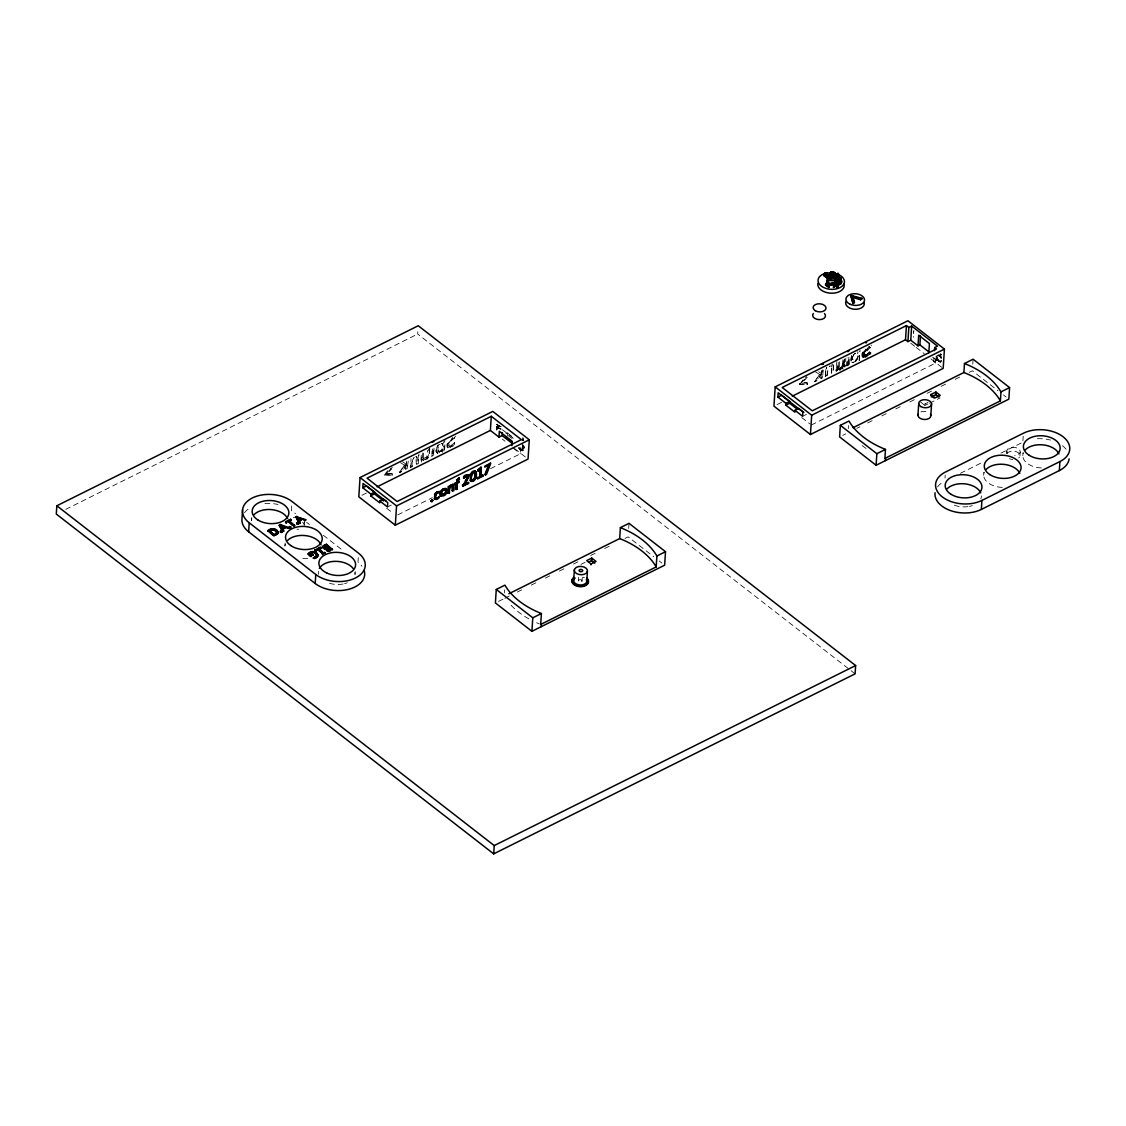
<?xml version="1.0" encoding="UTF-8"?>
<svg xmlns="http://www.w3.org/2000/svg" width="1126" height="1126" viewBox="0 0 1126 1126"><rect width="100%" height="100%" fill="white"/><g stroke="black" fill="none" stroke-linecap="round" stroke-linejoin="round"><path stroke-width="0.75" stroke-dasharray="5 3.75" d="M441.279 451.315L443.123 449.907L439.647 452.525L437.184 452.962L436.086 447.289L435.846 451.385L437.718 453.37L436.156 452.103M442.729 444.108C439.253 441.392 446.642 447.557 441.983 450.344C438 455.087 435.227 446.994 439.027 444.587L440.097 444.573M438.366 451.554L437.873 448.204L439.562 445.009M852.368 358.758C853.466 352.987 851.214 361.46 854.395 360.728C857.027 359.884 858.293 356.914 857.97 354.31C860.7 353.353 854.254 366.203 852.635 358.969M251.76 517.552L251.577 520.55A18.382 11.541 3.7 0 1 252.111 517.566M285.131 543.084L284.948 546.082A18.382 11.541 3.7 0 1 285.652 543.126M291.69 505.982L291.409 510.486L295.561 513.709M304.189 525.589L304.442 521.732A6.728 4.223 3.7 0 1 302.106 524.519M355.169 571.544L354.971 574.541A18.382 11.541 3.7 0 0 354.718 571.515M358.265 557.694L357.969 562.198A28.15 17.678 3.7 0 1 361.967 566.223M392.355 467.248L386.246 473.582L391.947 473.567L392.397 475.369L384.248 474.834L387.78 470.668M384.782 475.256L390.652 468.669M392.481 473.976L386.781 473.99L391.679 468.923M392.397 475.369L391.947 473.567M405.712 469.204L406.007 464.602L405.712 469.204L407.218 468.458L407.626 462.153M406.247 461.013L406.585 464.433L406.782 461.435M408.259 460.998L407.218 468.458M855.098 673.841L417.704 334.042L418.027 329.074M414.298 457.423L412.651 459.844L412.074 466.713L410.582 467.473L411.032 458.592M410.582 467.473L411.567 459.014M412.074 466.713L412.116 459.436L413.847 457.775M416.859 464.334L416.324 463.926C415.072 449.668 417.943 458.437 416.859 464.334L418.365 463.588L418.985 454.003M418.337 455.185L417.83 463.166L416.324 463.926M421.265 455.27L420.857 461.66L422.363 460.914L422.461 459.394L423.517 460.295L422.461 459.394M421.391 462.082L421.912 454.088M422.869 452.905C419.998 465.01 432.145 456.649 428.302 449.358M423.418 453.328L423.728 459.084M423.193 458.662L426.698 456.987L427.683 450.316M429.259 448.204C429.682 452.244 428.865 460.633 422.968 459.872L422.363 460.914M429.794 448.612L429.105 456.241L427.289 459.112M432.525 448.908L432.018 456.79L431.99 448.486M434.031 448.162L433.51 456.044L433.383 449.316M442.405 452.399L442.588 449.499M438.225 451.399C441.8 451.667 444.123 446.417 442.194 443.686M443.545 443.391L443.658 441.716M443.94 451.047L444.629 440.548M444.601 449.71L445.164 440.97M452.793 445.783L454.411 444.418L454.538 442.574L454.946 444.84L453.328 446.192L447.318 447.43L449.077 448.078L451.076 446.825M496.805 430.231C495.004 428.133 499.367 427.401 496.65 427.176L497.34 426.092L501.337 429.203M497.34 426.092L496.65 427.176M507.249 436.17L507.46 432.961L505.884 433.749M504.392 592.966L504.589 589.841M490.556 468.669L520.437 453.778L520.944 445.924M522.52 440.35L522.703 437.648M523.126 439.956L523.069 440.787L522.492 440.28M521.901 440.674L523.787 439.675L523.252 438.07M578.412 580.692L578.637 577.272M582.043 581.016A1.816 1.14 3.7 0 0 579.44 579.791A1.816 1.14 3.7 0 0 579.2 581.762A1.816 1.14 3.7 0 0 582.043 581.016L582.269 577.596M628.688 528.404L629.012 523.337M805.048 379.082C794.379 387.33 808.806 379.04 807.258 384.487L799.39 384.149L802.922 379.983M799.657 384.36L806.68 376.577M807.356 383.093L801.642 383.107L807.764 376.788M807.258 384.487L807.089 382.882M823.12 370.102L822.613 377.984L821.121 378.73L821.107 373.945L820.84 378.533L822.346 377.787L822.853 369.891M821.375 370.341L821.445 373.536L821.642 370.538M825.442 376.577L825.865 368.723L825.442 376.577L826.948 375.831L828.328 367.315M826.948 375.831L827.99 367.808M831.452 373.241L831.509 366.26L831.734 373.452L832.958 372.495L833.479 364.5M831.664 364.979L832.213 365.471L832.353 363.867M833.747 364.711L832.958 372.495M837.899 368.906L837.758 370.44L835.999 370.989L836.505 362.994M836.266 371.2L836.885 361.615M837.561 370.524L838.082 362.544M838.279 362.459L838.124 367.512M839.588 361.798C838.715 365.64 840.812 373.03 837.758 366.175M842.797 359.926C845.964 364.303 837.899 367.892 840.559 369.356L837.631 368.709L839.095 369.849M844.289 359.194L843.304 367.456L841.84 366.302M844.556 359.405L843.965 365.345L841.474 368.751L844.021 363.248M848.891 357.266L848.385 365.148L846.879 365.908L847.118 357.815M846.879 365.908L847.385 358.026M848.075 365.176L848.582 357.28M848.385 365.148L848.624 357.069M849.567 364.416L849.975 358.11M848.483 428.542L848.68 425.544M859.082 360.362L859.645 351.622M859.349 360.573L860.025 350.073M869.553 353.747L869.666 351.889L870.834 352.79L870.708 354.648L869.553 353.747L862.995 356.956M913.622 337.124L913.355 336.505M927.979 403.967L924.953 405.473L925.065 403.854L922.912 402.193M811.325 424.995L935.579 363.107L933.764 361.699L934.073 356.984M935.579 363.107L935.973 356.815M933.764 361.699L936.593 360.292L936.902 355.577M940.238 354.831L940.294 354.014M940.477 355.422C940.168 353.282 942.434 355.985 940.534 354.606M940.787 355.267L940.843 354.437M945.024 478.071L945.221 475.059M972.765 364.177L973.089 359.222M983.688 475.214L983.885 472.216M1006.644 453.44L1006.813 450.879M1019.959 455.917L1020.212 452.061M1022.929 440.716L1023.224 436.212M1022.802 455.734L1022.985 452.736M842.318 365.148L844.866 367.118L845.865 358.659L844.373 359.405L843.177 358.476L842.107 366.513L839.827 368.329L838.321 367.991L839.799 369.131M851.594 355.647L850.848 358.673L851.552 361.629M851.861 355.844L850.989 360.7M518.537 447.698C520.972 454.242 526.672 448.584 522.084 444.798M519.016 447.43C521.549 453.454 527.137 448.993 522.83 444.686L522.211 445.009C527.081 448.401 518.79 451.076 523.28 449.555M913.932 330.565L913.453 333.324L913.622 330.72M937.113 355.929C936.255 358.265 940.323 363.205 941.646 359.954C940.365 363.585 935.833 358.561 936.79 356.097M871.2 345.865L871.313 345.133M522.351 450.006L522.914 445.769M447.852 447.852L446.755 444.798L448.993 441.209M446.909 447.036L448.373 443.053L453.102 437.93M862.727 356.956L862.136 353.395L865.514 349.116M868.132 355.225C860.334 358.814 868.428 348.863 870.637 347.244L869.483 346.344C867.217 348.061 859.208 357.801 866.964 354.324L868.202 355.309L864.712 357.055L862.46 356.759L863.614 357.66L863.67 353.578L869.624 346.301M498.734 428.021C494.68 430.245 499.423 425.853 501.281 429.977M454.538 442.574C446.318 450.977 446.952 441.8 453.919 437.69L454.454 438.098C447.486 442.222 446.853 451.385 455.073 442.982M496.707 427.936L497.143 429.161M454.454 438.098L455.439 436.058M826.132 368.92L826.836 367.386M852.931 356.576L853.958 354.634M436.621 447.698L438.07 444.981M826.568 367.175L826.442 368.118M853.691 354.423L853.184 355.872M853.846 362.22C850.229 363.121 857.435 361.587 857.731 358.814M855.647 361.319L857.688 358.842M869.751 346.555L864.641 352.255L863.769 355.183M821.417 374.128L816.941 380.813L814.562 381.658L816.674 380.602L821.107 373.945M406.542 465.024L402.066 471.71L399.434 472.329L401.532 471.287L406.007 464.602M399.434 472.329L404.431 465.038L399.969 472.751M814.562 381.658L819.573 374.367L814.83 381.869M941.646 361.699C938.831 363.487 935.903 358.786 936.128 356.126M500.803 426.332L498.565 426.515L495.919 423.629M866.964 354.324L869.666 351.889M869.117 354.507L870.834 352.79M451.639 438.563L452.568 437.521M865.781 349.327L862.403 353.606L862.319 356.562M854.17 353.916L855.281 353.128M854.437 354.113L855.549 353.339M829.679 366.231C827.849 366.668 832.367 365.007 831.973 366.865M937.465 355.295L940.449 356.745L941.336 360.109M65.73 509.36L417.704 334.042M410.047 467.051L411.539 466.305M431.483 456.368L432.975 455.622M496.327 424.333L500.76 426.571M497.087 424.403L497.706 424.08M497.312 425.544L499.662 425.586L497.537 424.868M497.917 426.064L499.198 425.361M361.953 495.271L366.682 492.921M496.453 428.696L498.269 427.852M499.677 426.923L501.14 426.374M497.059 428.598L498.494 427.908M496.467 429.09L497.65 428.542M496.524 429.47L497.65 428.823M521.943 439.858L523.182 439.196M387.471 506.939L391.243 505.067M519.339 447.979L521.76 449.401M518.945 448.401L520.536 450.147M522.605 446.614L523.689 446.037M522.858 447.149L524.012 446.755M519.93 449.626L521.268 449.049M523.097 448.247L524.209 447.472M523.097 448.781L524.322 448.176M522.745 450.949L523.759 450.428M397.774 514.878L432.37 497.65M858.153 352.297L857.111 351.776M825.175 376.365L826.681 375.62M835.999 370.989L837.491 370.243M846.611 365.697L848.117 364.951M777.095 404.586L781.81 402.235M802.599 416.268L806.385 414.382M938.099 355.126L938.507 355.239M936.142 356.843L936.452 355.971M938.183 355.394L938.957 355.464M939.619 355.07L938.648 354.774L941.603 357.505L940.829 357.927L941.322 359.56M941.195 354.31L940.576 353.831L941.575 354.549M938.648 355.619L939.478 355.83M936.241 357.561L936.452 356.689M939.309 355.225L940.21 355.591M939.154 355.985L939.999 356.266M936.452 358.293L937.311 358.04M939.9 355.746L940.745 356.168M939.675 356.421L940.449 356.745M936.776 359.025L937.564 358.603M940.435 356.323L941.209 356.815M937.17 359.729L940.506 362.319M940.224 361.347L941.42 360.784M498.522 601.397L503.209 599.06M504.772 598.286L509.459 595.95M517.27 592.065L525.068 588.18M531.317 585.07L539.129 581.171M545.378 578.06L553.176 574.176M559.425 571.065L567.237 567.18M573.486 564.056L581.283 560.171M590.657 555.512L595.344 553.176M604.718 548.503L609.391 546.166M625.014 538.397L628.139 536.835L653.826 556.793M580.875 564.422L585.182 562.268M842.727 435.354L845.851 433.791M856.787 428.359L859.912 426.796M867.71 422.912L873.959 419.801M881.771 415.902L889.582 412.017M895.817 408.907L903.629 405.022M909.878 401.912L917.69 398.013M927.05 393.354L933.299 390.243M941.111 386.345L945.798 384.022M955.158 379.349L959.845 377.013M969.219 372.354L972.343 370.792L998.03 390.75M925.065 403.854L927.937 402.432M929.485 403.207L940.055 397.942M960.436 473.3L982.28 462.42M1001 453.088L1022.844 442.208M838.11 369.201L840.404 369.004M499.775 425.994L499.029 425.91M799.39 384.149L806.99 384.276M384.248 474.834L391.862 474.961M857.196 353.029L857.913 353.536M838.954 368.371L838.04 367.695M863.698 355.225L866.33 355.056L869.934 352.1L869.117 354.62L867.949 353.606M851.735 361.953L852.593 362.488M815.52 371.904L819.841 374.564M400.392 462.575L404.98 465.46M818.729 371.721L821.445 373.536M402.362 461.604L406.585 464.433M1003.435 394.945L1006.137 397.056M932.666 357.238L936.593 360.292M910.737 343.191L914.791 346.344M916.142 347.399L924.249 353.691M931.005 358.955L941.829 367.343M868.568 346.09L869.469 346.78M869.061 347.005L870.215 347.906M868.892 352.762L870.06 353.677M862.966 351.959L864.135 352.86M863.67 353.114L864.838 354.014M862.502 352.677L863.67 353.578M863.473 353.634L864.641 354.535M866.218 356.154L867.372 357.055L865.303 356.548M862.136 353.395L864.543 355.07M864.838 355.337L865.993 356.238M863.389 354.62L865.528 356.309M863.501 354.971L865.148 356.28M861.897 354.127L863.051 355.028M861.77 354.859L862.938 355.76M864.444 356.843L865.612 357.744M861.812 355.732L862.98 356.632M862.052 356.351L863.206 357.252M920.66 402.137L924.953 405.473M843.909 364.233L845.387 365.373M843.698 365.148L845.176 366.288M842.107 365.753L843.585 366.907M841.488 366.795L842.558 368.371L840.615 367.597M841.08 367.231L843.36 369.159M840.08 367.92L841.544 369.061M837.758 366.795L839.236 367.935M838.729 369.412L840.207 370.553M801.768 417.563L809.96 423.925M522.548 439.52L523.773 440.463M507.46 432.961L513.372 437.55L511.795 438.338L508.248 435.579M502.477 429.752L515.37 439.759M496.707 426.416L500.704 429.513M502.351 439.126L505.053 441.223M514.526 448.57L525.335 456.973M659.231 561.001L661.933 563.099M513.076 448.064L520.437 453.778M448.359 445.657L449.387 446.473M441.786 443.503L443.053 444.432M437.831 451.146L438.76 451.822M439.647 452.525L438.704 452.905M426.064 459.225L425.276 459.675M422.912 458.381L424.08 459.253M415.719 456.452L417.113 457.761M386.626 508.234L393.467 513.54M306.666 522.337L309.439 524.491M323.303 535.258L342.712 550.347M940.9 356.97L941.603 358.392M937.479 359.574L936.565 357.406M347.329 582.747A18.382 11.541 3.7 0 1 344.57 583.662M343.092 584A18.382 11.541 3.7 0 1 327.624 582.621M318.616 574.316A18.382 11.541 3.7 0 1 318.362 571.29M293.379 517.749A6.728 4.223 3.7 0 1 294.857 517.2M298.714 529.192A6.728 4.223 3.7 0 1 296.968 529.192M302.613 522.45A6.728 4.223 3.7 0 1 304.104 524.477M307.75 558.383A18.382 11.541 3.7 0 1 299.812 558.2M244.441 512.794A28.15 17.678 3.7 0 1 250.408 507.685M264.906 503.533A28.15 17.678 3.7 0 1 278.023 504.476M539.312 623.888A82.254 51.655 3.7 0 1 536.595 622.734M528.882 618.878A82.254 51.655 3.7 0 1 508.783 602.663M582.93 577.159A6.629 4.166 3.7 0 1 584.394 577.793M866.077 448.458A82.254 51.655 3.7 0 1 860.841 444.474M920.871 411.919A6.46 4.054 3.7 0 1 928.711 412.609M937.508 486.896A28.15 17.678 3.7 0 1 943.475 481.787M1037.426 438.704A28.15 17.678 3.7 0 1 1050.488 440.069M1062.48 445.741A28.15 17.678 3.7 0 1 1066.477 449.767M1041.381 467.923A18.424 11.57 3.7 0 1 1023.379 452.751M1002.267 487.403A18.424 11.57 3.7 0 1 984.265 472.23M972.343 505.63A18.424 11.57 3.7 0 1 969.444 506.39M967.924 506.644A18.424 11.57 3.7 0 1 951.287 503.786M981.379 495.904A18.424 11.57 3.7 0 1 980.802 498.874M1006.925 453.665A6.728 4.223 3.7 0 1 1016.314 451.681A6.728 4.223 3.7 0 1 1018.791 457.944M1012.724 459.521A6.728 4.223 3.7 0 1 1009.445 458.662M1007.446 453.046A6.728 4.223 3.7 0 1 1011.162 447.416A6.728 4.223 3.7 0 1 1019.987 450.597A6.728 4.223 3.7 0 1 1014.723 455.678"/><path stroke-width="1.5" d="M440.604 495.806C455.988 490.584 434.819 485.095 443.067 495.257C448.148 494.652 444.742 483.814 446.909 490.837C447.571 496.721 437.043 498.382 440.548 491.372L440.801 495.904M453.82 490.669C454.918 484.968 451.723 479.592 453.271 490.246L452.23 490.781C451.442 483.364 453.694 485.362 452.765 491.189M474.609 478.649C477.494 460.252 465.46 486.404 474.609 478.649L474.074 478.24C469.711 484.743 469.795 469.992 474.468 472.315M834.253 275.265L833.099 273.871L831.34 274.66M475.186 476.425L475.172 473.187M56.835 505.771L56.3 514.061L493.695 853.86L855.098 673.841L855.633 665.55L418.239 325.752L56.835 505.771L494.23 845.57L493.695 853.86M242.569 509.642L241.991 518.65A28.15 17.678 3.7 0 0 248.635 531.796L315.196 583.493A28.15 17.678 3.7 0 0 348.666 589.306A28.15 17.678 3.7 0 0 364.233 570.713M248.635 531.796L249.212 522.788A28.15 17.678 3.7 0 1 252.351 497.959A28.15 17.678 3.7 0 1 291.986 501.478L358.547 553.19A28.15 17.678 3.7 0 1 355.408 578.018A28.15 17.678 3.7 0 1 315.773 574.499L249.212 522.788M272.844 535.075L267.96 530.599C270.873 527.278 280.107 528.727 277.376 534.118L277.756 531.81L274.406 528.882M276.757 533.4C277.855 529.431 271.774 528.474 269.452 530.684L274.28 535.103L276.489 533.175M270.592 530.121L272.028 529.6M267.918 531.247L270.902 529.192M271.816 528.924L270.859 529.839M272.675 530.135L272.703 528.784M273.351 530.121L273.562 528.77M274.054 529.586L276.912 532.964L276.94 531.866M274.082 536.032L267.96 530.599M274.28 535.103L269.452 530.684M275.349 534.568L276.025 533.555M277.418 533.471L275.997 535.075M277.77 533.569L278.009 531.754M282.035 530.501L279.318 525.56L280.233 524.491L289.185 527.883L285.751 527.39L282.274 528.924L280.543 525.293L284.822 527.024L280.501 525.926M279.318 525.56L280.233 524.491M280.402 532.162L280.909 530.937L281.838 532.105M280.543 532.317L280.656 531.022M280.768 532.443L280.402 531.331M281.331 532.499L281.88 531.458M281.584 532.415L281.711 531.12M282.274 528.924L280.543 525.293M282.64 529.558L283.653 531.261L282.64 529.558L285.751 527.39M282.71 531.725L279.361 524.927M285.582 521.831L286.187 522.971L285.582 521.831L290.592 519.325L291.198 520.479M286.229 522.337L288.312 521.296L292.394 525.152M289.157 520.874L294.618 525.8L289.157 520.874L291.24 519.832M289.368 526.729C291.704 528.882 289.326 524.012 289.143 528.53L280.191 525.124M289.438 527.897L289.551 526.588M290.592 519.325L285.54 522.464M290.466 527.981L290.607 526.687M290.649 527.855L290.747 526.855M293.773 526.222L288.312 521.296M295.885 516.693L299.234 523.506L295.885 516.693L305.709 519.649L304.724 520.761L305.709 519.649M295.842 517.327L296.771 516.257M297.025 517.693L301.36 518.79L297.025 517.693L298.812 520.691L302.275 519.156L304.766 520.128M296.94 523.097C296.715 524.378 298.714 523.294 298.235 522.886M297.067 524.083L297.18 522.788M296.898 523.745L297.447 522.703M298.376 523.871L297.728 522.703M297.855 524.266L298.418 523.224M298.812 520.691L297.067 517.059M299.178 521.324L300.178 523.027L299.178 521.324L302.275 519.156M308.214 553.809L308.172 554.456C310.227 550.53 319.46 552.176 317.391 557.018L317.433 556.371C319.488 551.529 310.283 549.826 308.214 553.809L310.959 556.624L309.101 555.174M309.467 553.71L311.156 555.695L309.425 554.344L310.649 552.753M309.931 553.204L309.425 554.344M311.719 551.67L311.677 552.303C315.899 550.769 319.334 557.511 313.873 558.017L313.028 558.046M311.226 553.133L311.916 552.331M311.874 552.979L312.564 551.571M312.775 554.259L313.394 555.414L312.775 554.259L311.198 555.048M312.549 552.908L313.45 551.613M313.704 557.975L316.899 555.188M314.604 552.641L313.957 552.43M314.393 558.566L314.393 557.201M314.886 550.825C316.885 550.741 316.856 550.192 314.97 549.826M315.027 550.994L315.153 549.685M314.97 558.412L315.013 557.004M315.829 553.373L316.814 555.371M316.082 551.078L315.97 549.671M316.251 550.952L316.195 549.784M317.194 550.206L317.94 549.207L317.194 550.206L316.617 549.08L318.869 547.954L318.742 549.432L323.669 553.26L318.785 548.784L319.488 548.432M316.899 556.863L316.139 557.933L317.433 556.371M316.758 556.286L316.856 554.724M315.196 583.493L315.773 574.499M318.742 549.432L318.869 547.954M320.009 548.517C321.135 547.56 321.909 548.278 319.953 547.349M320.234 548.629L320.136 547.208M321.065 548.601L321.177 547.306M321.234 548.475L321.318 547.475M322.866 553.035L322.74 554.513L322.866 553.035L317.94 549.207M323.162 546.166L324.71 548.362L328.299 547.546L326.132 545.181L324.218 546.349L324.288 548.883L323.049 547.841L323.415 545.857L326.315 544.252L332.437 549.685L326.315 544.252M323.049 547.841L323.415 545.857M323.373 546.504L323.753 545.561M326.427 549.291C327.905 547.475 323.035 549.277 324.119 546.56M323.711 546.209L324.218 545.294M324.274 547.841L324.387 546.138M324.372 552.908L323.711 552.613M324.781 548.235L324.541 547.405M324.063 547.419L324.978 545.758M325.076 549.066L324.823 547.588M324.992 553.387L324.415 552.261M325.118 547.729L325.484 549.094M325.752 548.475L328.342 546.898M326.16 547.799L325.893 549.066L326.723 548.869M328.299 547.546L326.132 545.181M332.48 549.038L330.425 550.065C329.988 552.402 324.654 550.698 326.765 548.221M326.54 550.206L326.399 549.108M326.934 550.628L326.568 549.558M327.272 550.839L326.976 549.981M327.328 549.657L328.989 547.405L330.945 549.601C330.017 551.332 325.597 549.995 328.088 548.475L328.13 547.841M327.469 549.868L327.413 548.404M327.652 550.994L327.314 550.192M327.68 550.065L327.511 549.221M328.06 551.093L327.694 550.347M328.159 550.332L327.722 549.432M328.51 551.135L328.201 549.685M328.708 550.417L330.988 548.953M328.975 551.121L330.425 550.065M329.454 551.05L329.341 549.699M329.918 550.91L330.002 549.432M360.053 477.551L358.814 496.833L395.31 525.195L528.038 459.084L529.29 439.787L492.794 411.426L360.053 477.551L396.563 505.898L395.31 525.195M379.842 501.028L379.729 502.829L370.707 495.82L370.834 494.018L362.783 487.769L363.051 483.448L387.752 502.632L387.471 506.939L379.842 501.028L383.614 499.142L386.162 501.112M383.502 500.943L374.479 493.934L374.606 492.132L366.555 485.883L362.783 487.769M452.877 486.179C449.823 484.827 448.922 491.063 449.415 492.864L447.824 492.963L448.261 486.263M448.359 493.385L448.795 486.671L449.851 486.15L449.246 486.854M449.415 492.864L449.316 487.713L452.539 484.701M457.606 483.167L459.155 482.407L459.211 481.492L457.128 481.844L458.676 481.069L457.072 482.758L457.24 488.965L456.199 489.486L456.03 483.279L454.904 483.842M456.199 489.486L456.03 483.279M456.565 483.687L455.439 484.25L456.621 482.772C456.945 478.283 461.449 475.397 457.677 482.252M457.24 488.965L457.072 482.758M457.128 481.844L457.902 479.155L459.619 479.085M459.084 478.663L459.141 477.691M463.053 486.066L462.575 484.701L463.053 486.066L468.585 483.307L468.655 482.336L463.842 484.025C473.596 465.854 468.81 477.917 464.376 484.447M466.643 475.031L464.756 475.496L463.476 477.846L466.643 475.031L468.824 474.961M477.72 478.761L477.241 477.41L477.72 478.761L482.913 476.171L482.97 475.228L480.366 475.848L482.97 475.228M479.859 476.791L479.789 469.063L479.859 476.791L477.776 477.818M480.366 475.848L480.929 467.177L480.901 476.27M482.913 476.171L482.435 474.82M502.295 432.637L502.112 435.537L498.959 437.099L490.373 430.428L491.288 416.282L367.048 478.17L397.112 501.52L521.352 439.633L491.288 416.282M498.959 437.099L499.339 431.314L512.217 441.322L511.936 445.657M496.27 589.447L495.398 602.959L531.908 631.306L664.636 565.196L665.508 551.698L629.012 523.337L620.398 527.63L619.68 538.566A82.254 51.655 3.7 0 1 656.191 566.913L540.691 624.451L541.395 613.515A82.254 51.655 3.7 0 1 504.898 585.154L496.27 589.447L532.781 617.808L531.908 631.306M541.156 626.703L541.325 624.128M573.697 579.946L574.359 569.657M586.759 581.776L587.42 571.487A6.629 4.166 3.7 0 0 578.539 566.589A6.629 4.166 3.7 0 0 576.723 573.641A6.629 4.166 3.7 0 0 587.42 571.487M590.925 564.886L590.981 563.929L586.688 560.593L591.727 558.088L596.02 561.424L590.981 563.929M594.781 563.155L591.558 560.649L591.727 558.088M656.191 566.913L656.894 555.991A82.254 51.655 3.7 0 0 620.398 527.63M775.195 386.865L773.942 406.162L810.438 434.509L943.18 368.399L944.433 349.102L907.922 320.755L775.195 386.865L811.691 415.227L810.438 434.509M794.984 410.343L794.872 412.144L785.849 405.135L785.962 403.347L777.911 397.084L778.193 392.777L802.88 411.961L802.599 416.268L794.984 410.343L798.756 408.471L803.837 412.412M797.349 409.273L789.622 403.263L789.734 401.461L781.683 395.212L777.911 397.084M824.091 273.956C838.11 278.192 818.095 279.135 826.78 272.689L827.258 273.196C824.696 278.361 823.247 273.463 827.258 273.196M824.218 275.94L824.218 273.731M824.429 276.137L824.415 273.505M824.682 276.278L824.753 275.068M823.965 275.434L824.696 273.308M824.908 275.659L825.02 273.139M824.95 276.391L825.274 273.604M825.259 276.461L825.302 274.66M825.386 272.999L825.302 274.209L826.09 273.984M825.611 274.645L825.696 273.421M825.935 276.532L826.02 275.307M826.02 274.533L826.104 273.308A13.245 8.318 3.7 0 1 844.401 282.499A13.245 8.318 3.7 0 1 823.373 287.397A13.245 8.318 3.7 0 1 826.005 273.168M826.653 283.977L828.989 285.751L828.666 287.454L825.541 285.089L825.71 283.639L830.312 283.456L829.989 285.159L826.568 285.258L826.653 283.977L830.312 283.456M826.414 274.448L826.498 273.224M826.695 276.546L826.78 275.321M826.808 274.42L826.878 273.196M825.738 274.772C832.325 272.436 828.469 282.373 826.808 276.954M827.146 278.671L827.314 276.926M827.413 276.546L827.497 275.321M827.61 278.601L827.807 276.841M828.074 278.502L829.89 276.208L829.426 275.223M828.032 276.574L828.103 275.349M828.159 277.953L828.243 276.729M828.426 278.404L828.511 277.179M828.511 276.686L828.595 275.462M828.68 277.728L828.792 275.56M828.82 278.249L829.06 275.842M828.666 287.454L828.989 285.751M829.172 278.066L829.257 276.841M829.468 277.869L829.651 275.42M829.679 277.658L829.848 275.701M829.806 277.432L829.918 275.954M830.453 273.463L830.538 272.168L833.493 272.182L835.126 274.082L833.93 275.293L831.495 274.843L831.495 278.009L830.707 277.995L830.453 273.463C839.869 271.338 831.213 283.105 831.678 272.464M829.989 285.159L830.073 283.879M830.707 277.995L830.538 272.168M831.326 272.182L831.593 275.828M831.044 284.639L832.114 283.076L835.14 283.893L835.056 285.174L831.044 284.639L834.408 285.483L834.493 284.202L831.129 283.358M831.706 276.363L831.396 273.59M831.692 274.125C832.719 269.297 836.393 276.827 831.678 274.547M831.917 273.998L832.058 272.281M832.058 276.532L832.142 275.251M832.17 273.914L832.255 272.619M832.466 273.857L832.522 272.168M832.03 284.357L832.114 283.076M832.466 276.644L832.55 275.349M832.79 273.843L832.874 272.562M832.958 273.421L833.043 272.14M832.916 276.672L833.001 275.391M833.099 273.871L833.184 272.576M833.367 273.928L833.493 272.182M833.409 276.658L833.493 275.377M833.62 274.026L833.704 272.731M833.789 276.912L834.366 278.502L838.349 274.8L838.434 273.519L833.789 276.912L838.434 273.519M833.831 274.153L833.902 272.267M833.845 276.574L834.253 272.393M835.056 285.174L833.986 283.794L834.76 282.316L838.124 286.525L838.04 287.806L835.295 284.062L833.465 287.44L834.493 284.202M834.211 276.433L834.549 272.591M834.366 278.502L834.45 277.207M834.535 276.236L834.619 274.955M834.788 275.983L834.873 274.702M834.901 274.364L834.802 272.816M834.957 275.701L835.098 273.379M834.394 287.172L835.295 284.062M838.04 287.806L834.676 283.597L834.76 282.316M839.546 276.18C833.184 276.433 837.927 280.543 840.826 277.601L841.15 279.332L836.491 280.304C835.534 280.458 834.239 274.843 839.152 275.743L839.461 277.475L836.182 278.784L837.153 279.811M835.436 279.22L835.633 277.095M835.619 279.459L835.872 276.912M840.981 283.499C841.206 277.995 841.263 288.763 835.548 283.513L835.802 281.43A4.56 2.857 3.7 0 0 829.665 278.277A4.56 2.857 3.7 0 0 828.074 282.936A4.56 2.857 3.7 0 0 835.548 282.147L835.802 281.43M835.9 279.727L835.408 277.489M835.816 283.062L835.9 281.767L839.503 282.612L840.489 281.852L836.745 280.318L836.66 281.599L840.404 283.302L835.548 283.513M836.182 279.234L836.196 276.743M836.266 279.91L836.604 276.588M836.491 280.304L836.745 278.375M836.674 280.022L836.97 278.46M836.66 281.599L837.251 278.784L835.985 278.432M837.772 273.224L838.349 274.8M838.391 284.259L838.476 282.978L835.9 281.767M839.152 275.743L839.461 277.475M838.842 284.357L838.476 282.978M839.137 283.879L839.222 282.598M839.306 282.288L839.391 281.007M839.25 284.414L839.503 282.612M839.63 284.428L839.686 281.106M839.883 283.822L839.94 281.219M839.968 284.385L840.151 281.359M840.249 284.301L840.432 281.683M840.826 277.601L841.15 279.332M840.503 284.174L841.038 281.908M840.714 284.005L840.897 281.627M840.531 282.612L841.305 282.823L841.657 281.078L836.745 280.318M841.305 282.823L841.657 281.078M840.348 425.332L839.602 436.902L876.112 465.263L1008.84 399.153L1009.586 387.583L973.089 359.222L964.475 363.515L963.884 372.509A82.254 51.655 3.7 0 1 1000.395 400.87L884.895 458.395L885.472 449.401A82.254 51.655 3.7 0 1 848.976 421.04L840.348 425.332L876.858 453.694L876.112 465.263M852.734 296.532L854.451 302.092L853.029 303.541L850.777 295.35L861.981 298.334L860.574 299.783L852.621 297.32L852.734 296.532L860.616 299.009L861.981 298.334M850.721 296.124L851.312 295.082M853.029 303.541L850.777 295.35M860.574 299.783L860.616 299.009M885.36 460.661L885.529 458.085M907.922 341.628L905.515 339.756L906.43 325.597L782.19 387.485L812.24 410.835L936.494 348.961L934.679 347.554L937.508 346.146L911.666 326.061L908.837 327.483L907.922 341.628L910.751 340.221L911.666 326.061M920.477 335.815L919.886 344.908L918 345.851L918.689 335.238L929.429 343.571L928.837 352.677M917.943 415.424L918.703 403.685M930.836 395.507L930.892 394.55L935.931 392.045L940.224 395.381L935.185 397.886L930.892 394.55M934.481 350.693L934.679 347.554M930.836 415.494L931.596 403.755M938.985 397.112L935.762 394.607L935.931 392.045M935.059 492.752A28.15 17.678 3.7 0 0 950.302 510.514A28.15 17.678 3.7 0 0 981.337 509.431L981.914 500.423L1059.918 461.561A28.15 17.678 3.7 0 0 1063.057 436.733A28.15 17.678 3.7 0 0 1023.421 433.214L945.418 472.061A28.15 17.678 3.7 0 0 942.279 496.89A28.15 17.678 3.7 0 0 981.914 500.423M1000.395 400.87L1000.972 391.876A82.254 51.655 3.7 0 0 964.475 363.515M981.337 509.431L1059.341 470.569L1059.918 461.561M443.067 495.257C438.802 495.201 444.193 486.601 445.826 490.837M438.366 497.509C433.088 500.043 434.847 491.232 439.52 491.457L439.45 492.569C434.383 491.752 434.608 502.14 439.168 496.679L439.098 497.706C433.693 503.575 432.848 492.808 438.183 492.132L438.718 492.541M326.357 549.755L326.47 548.658M467.543 478.564L466.938 475.327L464.686 476.467L464.011 478.269C470.485 470.921 467.079 483.448 463.11 485.109M475.496 471.273C471.006 471.147 469.345 477.705 470.893 481.154L470.063 480.239C475.397 486.08 480 468.008 472.526 471.498L473.666 472.413M471.287 481.464L475.172 477.607L475.327 471.189M432.173 499.691C430.019 502.154 431.666 501.802 432.863 500.268M471.4 473.905L470.457 474.37L470.696 475.777M835.323 278.784L836.111 278.023M485.77 465.911L489.388 464.799L484.757 467.107L484.827 466.136L490.739 463.18L486.502 474.384L485.405 474.933L490.19 463.11M484.87 474.51L488.853 464.376M485.405 474.933L489.388 464.799M438.014 491.893L435.466 493.033L434.692 495.651M833.465 287.44L834.408 285.483M444.123 495.595L443.011 494.652L445.417 493.118M825.71 283.639L828.75 286.173M825.541 285.089L830.228 284.737M441.082 491.795L443.278 489.331L445.826 488.515M449.781 487.262L451.09 485.573L452.286 485.799M465.432 480.619L466.375 479.212M451.976 485.841L450.836 484.898L450.259 486.488M471.893 472.047L471.344 472.709L472.427 473.596M434.495 498.508L436.072 498.917L438.563 497.284M477.691 469.753L480.929 467.177M481.464 467.6L478.156 471.203L480.323 469.486M477.621 470.781L479.789 469.063M458.929 478.367L458.099 478.93M276.827 533.977L274.125 535.385M442.743 488.909L445.305 488.487M840.587 282.893L838.926 283.076M432.398 442.18L433.89 441.434M282.316 528.277L284.822 527.024M298.854 520.043L301.36 518.79M274.308 534.456L275.391 533.921M282.753 531.092L283.696 530.613M293.816 525.575L294.66 525.152M299.277 522.858L300.22 522.394M377.14 486.826L490.373 430.428M370.834 494.018L374.606 492.132M370.707 495.82L374.479 493.934M396.563 505.898L529.29 439.787M316.575 549.727L319.446 549.08M324.175 545.941L326.273 544.9M324.935 546.391L326.09 545.828M454.974 482.913L456.621 482.772M311.001 555.977L313.436 554.766M322.12 554.034L322.824 553.682L317.898 549.854M325.034 552.739L322.163 553.387M447.824 492.963L448.88 492.442M452.23 490.781L453.271 490.246M455.65 489.064L456.706 488.543M462.519 485.658L468.585 483.307M477.185 478.353L482.378 475.763M853.072 302.767L854.451 302.092M821.769 364.331L823.528 363.797L822.036 364.543M849.032 350.749L847.794 351.706M792.282 396.155L905.515 339.756M785.962 403.347L789.734 401.461M785.849 405.135L789.622 403.263M811.691 415.227L944.433 349.102M508.868 593.754L619.68 538.566M853.072 427.711L963.884 372.509M588.532 562.155L591.558 560.649M931.23 396.873L935.762 394.607M532.781 617.808L541.395 613.515M656.894 555.991L665.508 551.698M876.858 453.694L885.472 449.401M1000.972 391.876L1009.586 387.583M494.23 845.57L855.633 665.55M463.842 484.025L466.685 482.632M865.824 342.923L866.654 342.557M315.013 557.764L316.181 557.286M836.984 279.459L841.221 278.038M833.55 286.159L834.479 285.891M828.145 277.277L826.329 276.926M329.017 550.487L328.102 550.459M830.791 276.714L831.579 276.729M840.615 281.331L841.389 281.528M836.928 281.134L841.572 282.359M851.256 295.856L861.939 299.108M296.729 516.89L305.667 520.296M826.568 285.258L828.905 287.046M906.43 325.597L908.837 327.483M919.886 344.908L929.288 352.199M910.751 340.221L918 345.851M931.906 396.338L934.045 398.013M505.687 436.958L511.584 441.547M502.112 435.537L512.414 443.545M473.933 471.85L475.003 472.723M473.779 478.789L474.82 479.676M466.938 475.327L468.022 476.185M472.582 479.915L473.652 480.872M471.189 479.676L472.287 480.52M464.756 475.496L465.826 476.382M464.137 476.073L465.221 476.889M463.546 476.72L464.616 477.508M457.395 479.718L456.579 479.775L457.846 480.563M452.807 484.222L453.862 485.067M450.245 485.433L451.245 486.221M444.587 489.191L445.615 490.007M445.08 492.175L446.276 493.132M444.291 493.638L445.347 494.511M441.223 494.511L442.293 495.313M436.733 491.907L437.915 492.822M435.466 493.033L436.592 493.878M434.495 494.469L435.678 495.468M435.157 497.537L436.241 498.325M434.186 498.522L435.509 499.423M431.948 499.634L432.891 500.521M430.92 500.817L432.117 501.619M430.948 501.07L431.849 501.703M474.961 470.865L475.862 471.611M440.266 495.482L441.139 496.228M835.21 285.342L837.336 288.017M834.056 282.513L835.14 283.893M853.072 298.714L854.395 302.852M831.41 276.137L831.495 278.009M317.926 554.625L317.912 555.878M319.362 568.377A18.382 11.541 3.7 0 1 335.717 561.339A18.382 11.541 3.7 0 1 353.24 568.588M253.871 514.835A18.382 11.541 3.7 0 1 271.999 509.67A18.382 11.541 3.7 0 1 287.58 518.565M287.552 540.438A18.382 11.541 3.7 0 1 305.99 535.666A18.382 11.541 3.7 0 1 321.107 544.885M588.405 581.283A8.276 5.194 3.7 0 1 577.821 586.393A8.276 5.194 3.7 0 1 573.767 577.962M586.885 578.708A8.276 5.194 3.7 0 1 587.913 579.946M586.407 579.623A6.629 4.166 3.7 0 1 579.186 584.929A6.629 4.166 3.7 0 1 575.09 578.032M586.928 578.074A8.276 5.194 3.7 0 1 585.647 585.013A8.276 5.194 3.7 0 1 574.471 584.366A8.276 5.194 3.7 0 1 573.81 577.328M930.526 414.438A6.46 4.054 3.7 0 1 924.727 419.519A6.46 4.054 3.7 0 1 918.084 414.368M826.611 282.387A4.56 2.857 3.7 0 1 831.509 279.952A4.56 2.857 3.7 0 1 835.675 283.203M844.106 284.174A13.245 8.318 3.7 0 1 831.213 293.21A13.245 8.318 3.7 0 1 817.87 283.4M826.822 282.274A4.56 2.857 3.7 0 1 827.357 281.627M828.159 281.092A4.56 2.857 3.7 0 1 832.621 280.754M834.563 281.669A4.56 2.857 3.7 0 1 835.21 282.316M864.121 302.711A9.318 5.855 3.7 0 1 854.24 309.228A9.318 5.855 3.7 0 1 846.203 301.121M824.471 313.549A6.46 4.054 3.7 0 1 819.404 319.629A6.46 4.054 3.7 0 1 813.31 313.492M1069.123 458.887A28.15 17.678 3.7 0 1 1059.341 470.569M1025.167 450.02A18.424 11.57 3.7 0 1 1043.408 444.925A18.424 11.57 3.7 0 1 1058.919 453.919M986.052 469.5A18.424 11.57 3.7 0 1 1004.308 464.405A18.424 11.57 3.7 0 1 1019.804 473.399M946.952 488.98A18.424 11.57 3.7 0 1 965.193 483.884A18.424 11.57 3.7 0 1 980.704 492.878M326.85 573.035A18.382 11.541 3.7 0 0 355.549 565.548A18.382 11.541 3.7 0 0 329.355 553.176A18.382 11.541 3.7 0 0 326.85 573.035M257.755 519.874A18.382 11.541 3.7 0 0 288.326 515.553A18.382 11.541 3.7 0 0 265.454 500.76A18.382 11.541 3.7 0 0 257.755 519.874M290.691 545.505A18.382 11.541 3.7 0 0 321.529 541.859A18.382 11.541 3.7 0 0 299.417 526.602A18.382 11.541 3.7 0 0 290.691 545.505M579.862 571.473A1.816 1.14 3.7 0 0 582.705 570.727A1.816 1.14 3.7 0 0 580.115 569.503A1.816 1.14 3.7 0 0 579.862 571.473M920.829 406.57A6.46 4.054 3.7 0 0 931.455 404.811A6.46 4.054 3.7 0 0 923.151 399.786A6.46 4.054 3.7 0 0 920.829 406.57M849.947 304.189A9.318 5.855 3.7 0 0 864.501 300.389A9.318 5.855 3.7 0 0 851.228 294.125A9.318 5.855 3.7 0 0 849.947 304.189M815.252 310.692A6.46 4.054 3.7 0 0 825.879 308.932A6.46 4.054 3.7 0 0 817.575 303.893A6.46 4.054 3.7 0 0 815.252 310.692M989.796 474.581A18.424 11.57 3.7 0 0 1020.494 470.401A18.424 11.57 3.7 0 0 997.72 455.467A18.424 11.57 3.7 0 0 989.796 474.581M950.682 494.061A18.424 11.57 3.7 0 0 981.379 489.88A18.424 11.57 3.7 0 0 958.62 474.947A18.424 11.57 3.7 0 0 950.682 494.061M1028.897 455.101A18.424 11.57 3.7 0 0 1059.594 450.921A18.424 11.57 3.7 0 0 1036.835 435.987A18.424 11.57 3.7 0 0 1028.897 455.101"/></g></svg>
